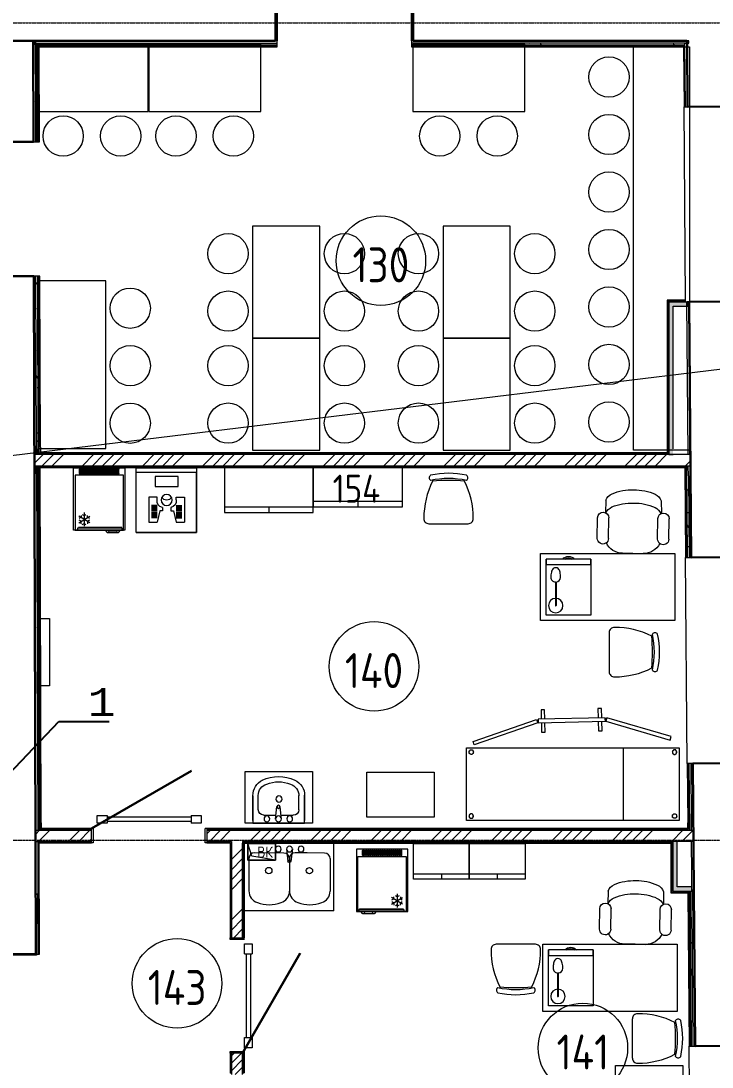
# Model space of a CAD drawing. Header units: millimetres. Extents: x -42533 to 645315, y 3457 to 82611.
# Drawn here: x 75801 to 81975, y 43396 to 52737 of the extents above; entities that cross this region are included whole.
import ezdxf
from ezdxf import colors
from ezdxf.entities.mleader import LeaderData, LeaderLine
from ezdxf.math import Vec2, Vec3

# ---------------------------------------------------------------- set-up
doc = ezdxf.new("R2010")
doc.units = ezdxf.units.MM
doc.linetypes.add('ADSK_Линия сетки', pattern=[25, 20, -2.5, 0, -2.5])
for name, color, linetype, lineweight in [('Аннотация', 7, 'Continuous', 18), ('Двери', 7, 'Continuous', 9), ('Обобщенные модели', 7, 'Continuous', 18), ('Оборудование', 7, 'Continuous', 18), ('Оси', 253, 'Continuous', 9), ('Перекрытие', 7, 'Continuous', 18), ('Стены внутренние', 7, 'Continuous', 18), ('Стены наружные', 7, 'Continuous', 18), ('Стены несущие', 7, 'Continuous', 30), ('Стены отделка', 7, 'Continuous', 30), ('Стены штриховка', 7, 'Continuous', 9), ('ТХ', 5, 'Continuous', 0), ('ТХ_№ПОЗ', 7, 'Continuous', 0), ('ШТРИХОВКА', 252, 'Continuous', 15)]:
    doc.layers.add(name, color=color, linetype=linetype, lineweight=lineweight)
doc.layers.add('Линии', color=7, linetype='Continuous', lineweight=9, true_color=0x00a600)
doc.layers.add('ЭОМ_Лотки рабочие', color=5, linetype='Continuous')
doc.styles.add('GOST Common', font='GOST_Common.ttf', dxfattribs={"width": 0.9, "height": 350})
doc.styles.add('GOST Common_2', font='GOST_Common.ttf', dxfattribs={"width": 0.9, "height": 250})
doc.styles.add('GOST Common_5', font='GOST_Common.ttf', dxfattribs={"width": 0.9, "height": 200})
doc.styles.get("Standard").update_dxf_attribs({"font": 'arial.ttf'})
pattern_1 = [(45, (-31496.66, 188.9), (-269.4077, 269.4077), []), (45, (-31406.86, 188.9), (-269.4077, 269.4077), []), (45, (-31317.06, 188.9), (-269.4077, 269.4077), []), (45, (-31227.26, 188.9), (-269.4077, 269.4077), [])]
pattern_2 = [(0, (557.2, 188.9), (406.4, 101.6), [33.528, -271.272, 33.528, -271.272, -1625.6]), (0, (557.2, 188.9), (406.4, 101.6), [-609.6, 33.528, -576.072, 33.528, -271.272, -711.2]), (0, (557.2, 188.9), (406.4, 101.6), [-1524, 33.528, -169.672, 33.528, -474.472]), (120, (709.6, 239.7), (-291.18818, 301.15272), [33.528, -271.272, 33.528, -271.272, -1625.6]), (120, (709.6, 239.7), (-291.18818, 301.15272), [-609.6, 33.528, -576.072, 33.528, -271.272, -711.2]), (120, (709.6, 239.7), (-291.18818, 301.15272), [-1524, 33.528, -169.672, 33.528, -474.472]), (240, (760.4, 442.9), (-115.21182, -402.75272), [33.528, -271.272, 33.528, -271.272, -1625.6]), (240, (760.4, 442.9), (-115.21182, -402.75272), [-609.6, 33.528, -576.072, 33.528, -271.272, -711.2]), (240, (760.4, 442.9), (-115.21182, -402.75272), [-1524, 33.528, -169.672, 33.528, -474.472])]

# ---------------------------------------------------------------- blocks, each defined once
blk = doc.blocks.new('Ширма медицинская')
at = {"layer": 'ТХ', "color": 0, "lineweight": 0, "transparency": 33554687}
for p, q in [((300.2, 1214.8), (118.6, 644.7)), ((332.1, 1206.8), (300.2, 1214.8)), ((149.7, 634.4), (332.1, 1206.8)), ((117.6, 30.8), (117.6, 630.8)), ((117.6, 630.8), (129.5, 630.8)), ((118.6, 644.7), (149.7, 634.4)), ((149.5, 630.8), (149.5, 30.8)), ((34.3, 94.6), (117.6, 94.6)), ((129.5, 30.8), (117.6, 30.8)), ((118.6, 16.9), (149.7, 27.3)), ((300.2, -553.1), (118.6, 16.9)), ((149.5, 30.8), (129.5, 30.8)), ((149.7, 27.3), (332.1, -545.2)), ((332.1, -545.2), (300.2, -553.1))]:
    blk.add_line(p, q, dxfattribs=at)
at = {"layer": 'ТХ', "color": 0, "transparency": 33554687}
blk.add_line((117.6, 630.8), (149.5, 630.8), dxfattribs=at)
at = {"layer": 'ТХ', "color": 0, "lineweight": 0, "transparency": 33554687}
for points in [[(34.3, 570.8), (34.3, 602.7)], [(34.3, 602.7), (117.6, 602.7)], [(117.6, 570.8), (34.3, 570.8)], [(149.5, 602.7), (234.3, 602.7)], [(234.3, 570.8), (149.5, 570.8)], [(234.3, 602.7), (234.3, 570.8)], [(34.3, 62.7), (34.3, 94.6)], [(149.5, 94.6), (234.3, 94.6)], [(234.3, 94.6), (234.3, 62.7)], [(117.6, 62.7), (34.3, 62.7)], [(234.3, 62.7), (149.5, 62.7)]]:
    blk.add_lwpolyline(points, dxfattribs=at)
for centre, start, end in [((131.8, 636.3), 122.33365, 247.55063), ((131.8, 636.3), 292.44937, 20.79646), ((131.8, 25.3), 112.44937, 237.66635), ((131.8, 25.3), 339.20354, 67.55063)]:
    blk.add_arc(centre, 5.98, start, end, dxfattribs=at)
blk = doc.blocks.new('Холодильник фармацевтический')
at = {"layer": 'ТХ', "color": 0, "transparency": 33554687}
for p, q in [((542, 670), (72, 670)), ((363, 670), (383, 694)), ((383, 694), (502, 694)), ((502, 694), (522, 670)), ((522, 670), (542, 670))]:
    blk.add_line(p, q, dxfattribs=at)
for points in [[(30, 50), (570, 50), (570, 670), (30, 670)], [(45, 670), (555, 670), (555, 124), (45, 124)]]:
    blk.add_lwpolyline(points, close=True, dxfattribs=at)
for points in [[(542, 650), (72, 650), (72, 670)], [(558, 670), (542, 670), (542, 650), (538, 650), (538, 642), (80, 642), (80, 650)], [(140, 495), (140, 630)], [(490, 670), (482, 690), (442, 690), (403, 690), (395, 670)], [(84, 598), (200, 531)], [(200, 598), (84, 531)], [(108, 606), (108, 582), (88, 570)], [(108, 523), (108, 542), (88, 554)], [(120, 614), (140, 602), (160, 614)], [(120, 515), (140, 523), (160, 515)], [(196, 570), (176, 582), (176, 606)], [(196, 554), (176, 542), (176, 523)], [(93, 109), (93, 65)], [(105, 109), (105, 65)], [(113, 109), (113, 65)], [(125, 109), (125, 65)], [(133, 109), (133, 65)], [(145, 109), (145, 65)], [(153, 109), (153, 65)], [(165, 109), (165, 65)], [(173, 109), (173, 65)], [(185, 109), (185, 65)], [(193, 109), (193, 65)], [(205, 109), (205, 65)], [(213, 109), (213, 65)], [(225, 109), (225, 65)], [(233, 109), (233, 65)], [(245, 109), (245, 65)], [(253, 109), (253, 65)], [(265, 109), (265, 65)], [(273, 109), (273, 65)], [(285, 109), (285, 65)], [(293, 109), (293, 65)], [(305, 109), (305, 65)], [(313, 109), (313, 65)], [(325, 109), (325, 65)], [(333, 109), (333, 65)], [(345, 109), (345, 65)], [(353, 109), (353, 65)], [(365, 109), (365, 65)], [(373, 109), (373, 65)], [(385, 109), (385, 65)], [(393, 109), (393, 65)], [(405, 109), (405, 65)], [(413, 109), (413, 65)], [(425, 109), (425, 65)], [(433, 109), (433, 65)], [(445, 109), (445, 65)], [(453, 109), (453, 65)], [(465, 109), (465, 65)], [(473, 109), (473, 65)], [(485, 109), (485, 65)], [(493, 109), (493, 65)], [(505, 109), (505, 65)]]:
    blk.add_lwpolyline(points, dxfattribs=at)
for centre, start, end in [((99, 109), 359.9999, 180.0001), ((119, 109), 359.9999, 180.0001), ((139, 109), 359.9999, 180.0001), ((159, 109), 359.9999, 180.0001), ((179, 109), 359.9999, 180.0001), ((199, 109), 359.9999, 180.0001), ((219, 109), 359.9999, 180.0001), ((239, 109), 359.9999, 180.0001), ((259, 109), 359.9999, 180.0001), ((279, 109), 359.9999, 180.0001), ((299, 109), 359.9999, 180.0001), ((319, 109), 359.9999, 180.0001), ((339, 109), 359.9999, 180.0001), ((359, 109), 359.9999, 180.0001), ((379, 109), 359.9999, 180.0001), ((399, 109), 359.9999, 180.0001), ((419, 109), 359.9999, 180.0001), ((439, 109), 359.9999, 180.0001), ((459, 109), 359.9999, 180.0001), ((479, 109), 359.9999, 180.0001), ((499, 109), 359.9999, 180.0001), ((99, 65), 179.9999, 0.0001), ((119, 65), 179.9999, 0.0001), ((139, 65), 179.9999, 0.0001), ((159, 65), 179.9999, 0.0001), ((179, 65), 179.9999, 0.0001), ((199, 65), 179.9999, 0.0001), ((219, 65), 179.9999, 0.0001), ((239, 65), 179.9999, 0.0001), ((259, 65), 179.9999, 0.0001), ((279, 65), 179.9999, 0.0001), ((299, 65), 179.9999, 0.0001), ((319, 65), 179.9999, 0.0001), ((339, 65), 179.9999, 0.0001), ((359, 65), 179.9999, 0.0001), ((379, 65), 179.9999, 0.0001), ((399, 65), 179.9999, 0.0001), ((419, 65), 179.9999, 0.0001), ((439, 65), 179.9999, 0.0001), ((459, 65), 179.9999, 0.0001), ((479, 65), 179.9999, 0.0001), ((499, 65), 179.9999, 0.0001)]:
    blk.add_arc(centre, 5.98, start, end, dxfattribs=at)
blk = doc.blocks.new('Тумба-мойка')
at = {"layer": 'ТХ', "color": 0, "transparency": 33554687}
blk.add_lwpolyline([(-604499.7, 223793.4), (-604039.7, 223793.4), (-604039.7, 224393.4), (-604499.7, 224393.4)], close=True, dxfattribs=at)
for points in [[(-604063.6, 224324.6), (-604284.9, 224324.6), (-604039.7, 224324.6), (-604039.7, 223862.3), (-604289.6, 223862.2), (-604063.6, 223862.3)], [(-604161.3, 224276.8), (-604286.9, 224276.8)], [(-604111.5, 224226.9), (-604111.3, 224117.5)], [(-604075.6, 224121.3), (-604187.2, 224109.4)], [(-604075.6, 224069.5), (-604186.7, 224081.6)], [(-604109.5, 224071.5), (-604109.5, 223963.9)], [(-604159.3, 223914.1), (-604286, 223914.1)]]:
    blk.add_lwpolyline(points, dxfattribs=at)
for points in [[(-604077.6, 224173.1, -1), (-604077.6, 224224.9, -1)], [(-604077.6, 224069.5, -1), (-604077.6, 224121.3, -1)], [(-604077.6, 223969.9, -1), (-604077.6, 224021.7, -1)]]:
    blk.add_lwpolyline(points, format="xyb", close=True, dxfattribs=at)
for centre, radius in [((-604255.1, 224091.5), 28.8), ((-604185.2, 224095.4), 13.9)]:
    blk.add_circle(centre, radius, dxfattribs=at)
for centre, radius, start, end in [((-604284.9, 224167.2), 157.4, 89.99999, 152.77041), ((-604107.5, 224095.4), 348.7, 155.40712, 204.59288), ((-604107.5, 224095.4), 300.9, 159.38416, 200.61584), ((-604286, 224168.5), 108.3, 90.46243, 162.32145), ((-604161.3, 224226.9), 49.8, 360, 90), ((-604289.6, 224009.8), 147.6, 203.76359, 271.82435), ((-604286, 224022.4), 108.3, 197.67952, 270.58948), ((-604159.3, 223963.9), 49.8, 270, 0)]:
    blk.add_arc(centre, radius, start, end, dxfattribs=at)
blk = doc.blocks.new('LampDesk')
at = {"layer": 'ТХ', "color": 0, "lineweight": 9}
for p, q in [((210.5, 3.1), (0, 3.2)), ((211, -3.2), (0, -3.2))]:
    blk.add_line(p, q, dxfattribs=at)
at = {"layer": 'ТХ', "color": 0}
blk.add_lwpolyline([(210.5, 3.1, -0.404563), (251.3, 44, -0.049981), (297.2, 38.9, -0.093003), (331, 23.1, -0.293504), (331, -23.1, -0.093003), (297.2, -38.9, -0.044907), (253.4, -44, -0.197956), (222.7, -31.9, -0.216604), (211, -3.2, -0.750237)], format="xyb", dxfattribs=at)
for radius in [64.5, 3.16]:
    blk.add_circle((0, 0), radius, dxfattribs=at)
blk = doc.blocks.new('КОМП-КРЕСЛО11')
at = {"layer": 'ТХ', "color": 0, "linetype": 'Continuous'}
for p, q in [((-247.6, 19.6), (-248.3, -92.3)), ((248, 25.1), (251.2, -86.7)), ((-315.5, -322.7), (-317.6, -139)), ((-215.5, -321.6), (-217.6, -137.9)), ((223.5, -316.7), (221.5, -133)), ((323.5, -315.6), (321.5, -131.9)), ((5.5, -450), (-87, -451)), ((5.5, -450), (97.9, -449))]:
    blk.add_line(p, q, dxfattribs=at)
for centre, radius, start, end in [((-10.5, -321.2), 439.7, 88.69425, 114.54439), ((18.5, -320.8), 439.7, 66.73359, 92.58373), ((-150.8, -14.9), 102.8, 114.30666, 160.40204), ((-9.1, -439.5), 439.7, 88.69425, 114.54439), ((19.8, -439.2), 439.7, 66.73359, 92.58373), ((151.9, -11.6), 102.8, 20.87594, 66.97131), ((-267.6, -138.4), 50, 0.63899, 180.63899), ((-149.4, -133.3), 102.8, 114.30666, 157.56876), ((153.3, -129.9), 102.8, 23.70922, 66.97131), ((271.5, -132.4), 50, 0.63899, 180.63899), ((-265.5, -322.1), 50, 180.63899, 0.63899), ((-88.8, -289.5), 161.5, 206.17902, 270.63899), ((96.1, -287.4), 161.5, 270.63899, 335.09896), ((273.5, -316.1), 50, 180.63899, 0.63899)]:
    blk.add_arc(centre, radius, start, end, dxfattribs=at)
blk = doc.blocks.new('Весы электронные с ростомером')
at = {"layer": 'ТХ', "color": 0, "transparency": 33554687}
for p, q in [((-151.5, 394.5), (388.5, 394.5)), ((-151.5, 394.5), (-151.5, -145.5)), ((388.5, 394.5), (388.5, -145.5)), ((-151.5, -145.5), (388.5, -145.5))]:
    blk.add_line(p, q, dxfattribs=at)
at = {"layer": 'ТХ', "color": 0, "ltscale": 15, "transparency": 33554687}
for p, q in [((-39.5, 76.9), (-39.5, 300.5)), ((280.2, 76.9), (280.2, 300.5))]:
    blk.add_line(p, q, dxfattribs=at)
at = {"layer": 'ТХ', "color": 0, "transparency": 33554687}
blk.add_lwpolyline([(388.5, -185.5), (388.5, 394.5), (-151.5, 394.5), (-151.5, -185.5)], close=True, dxfattribs=at)
at = {"layer": 'ТХ', "color": 0, "ltscale": 15, "transparency": 33554687}
for points in [[(-39.5, 300.5), (35.1, 300.5)], [(205.7, 300.5), (280.2, 300.5)], [(35.1, 261.2), (-15.9, 261.2)], [(205.7, 261.2), (256.7, 261.2)]]:
    blk.add_lwpolyline(points, dxfattribs=at)
at = {"layer": 'ТХ', "color": 0, "transparency": 33554687}
for points in [[(82.1, 171), (82.1, 198.5), (58.6, 198.5), (35.1, 300.5)], [(158.6, 171), (158.6, 198.5), (182.2, 198.5), (205.7, 300.5)], [(35.1, 249.5), (-15.9, 249.5)], [(35.1, 237.7), (-15.9, 237.7)], [(35.1, 225.9), (-15.9, 225.9)], [(35.1, 214.2), (-15.9, 214.2)], [(35.1, 198.5), (-15.9, 198.5)], [(205.7, 249.5), (256.7, 249.5)], [(205.7, 237.7), (256.7, 237.7)], [(205.7, 225.9), (256.7, 225.9)], [(205.7, 214.2), (256.7, 214.2)], [(205.7, 198.5), (256.7, 198.5)], [(35.1, 100.4), (35.1, 76.9), (-39.5, 76.9)], [(35.1, 186.7), (-15.9, 186.7)], [(35.1, 174.9), (-15.9, 174.9)], [(35.1, 163.2), (-15.9, 163.2)], [(35.1, 151.4), (-15.9, 151.4)], [(205.7, 186.7), (256.7, 186.7)], [(205.7, 174.9), (256.7, 174.9)], [(205.7, 163.2), (256.7, 163.2)], [(205.7, 151.4), (256.7, 151.4)], [(205.7, 100.4), (205.7, 76.9), (280.2, 76.9)]]:
    blk.add_lwpolyline(points, dxfattribs=at)
at = {"layer": 'ТХ', "color": 0, "ltscale": 15, "transparency": 33554687}
blk.add_lwpolyline([(18.1, -18), (222.7, -18), (222.7, -107.8), (18.1, -107.8)], close=True, dxfattribs=at)
at = {"layer": 'ТХ', "color": 0, "transparency": 33554687}
blk.add_circle((120.4, 102.4), 49, dxfattribs=at)
for centre, radius, start, end in [((97, 110.1), 62.7, 103.75039, 188.86948), ((120.4, 55.3), 49, 29.99818, 150.00182), ((143.7, 110.1), 62.7, 351.13052, 76.24961)]:
    blk.add_arc(centre, radius, start, end, dxfattribs=at)
blk = doc.blocks.new('Тумба мобильная')
at = {"layer": 'ТХ', "color": 0, "lineweight": 15, "ltscale": 15, "transparency": 33554687}
for p, q in [((500, 400), (0, 400)), ((0, 400), (0, 0)), ((448.2, 400), (448.2, 0)), ((0, 0), (500, 0))]:
    blk.add_line(p, q, dxfattribs=at)
at = {"layer": 'ТХ', "color": 0, "lineweight": 0, "transparency": 33554687}
blk.add_lwpolyline([(448.2, 400), (500, 400), (500, 0), (448.2, 0)], dxfattribs=at)
for radius, start, end in [(65.8, 308.88065, 51.11935), (53.8, 321.05759, 38.94241)]:
    blk.add_arc((458.2, 200), radius, start, end, dxfattribs=at)
blk = doc.blocks.new('ТХ 1 этаж.')
at = {"layer": 'ТХ', "color": 252, "true_color": 0x939598}
for p, q in [((59075.4, 14606.6), (59875.4, 14606.6)), ((59475.4, 14606.6), (59475.4, 14556.6)), ((60447, 11756.6), (60447, 12406.6)), ((57237, 11800.6), (57237, 11732.9)), ((57986.1, 11785.6), (57237, 11785.6)), ((57986.1, 11800.6), (57986.1, 11732.9)), ((57986.1, 11747.9), (57237, 11747.9)), ((58462.5, 10951.1), (58462.5, 11551.1)), ((58462.5, 11551.1), (58462.5, 11551.1)), ((59262.5, 11551.1), (58462.5, 11551.1)), ((59262.5, 10951.1), (59262.5, 11551.1)), ((59971.5, 11281.1), (60471.5, 11281.1)), ((60221.5, 11281.1), (60221.5, 11231.1)), ((60471.5, 11281.1), (60971.5, 11281.1)), ((60721.5, 11281.1), (60721.5, 11231.1)), ((59262.5, 10951.1), (58462.5, 10951.1)), ((58462.5, 10566.5), (58530.3, 10566.5)), ((58477.5, 10566.5), (58477.5, 9817.4)), ((58515.3, 10566.5), (58515.3, 9817.4)), ((58462.5, 9817.4), (58530.3, 9817.4))]:
    blk.add_line(p, q, dxfattribs=at)
at = {"layer": 'ТХ', "color": 252, "linetype": 'Continuous', "true_color": 0x939598}
for p, q in [((60111.1, 14406.6), (60461.3, 14406.6)), ((61721.2, 13434.8), (61721.2, 13084.7)), ((61061.7, 10651.1), (60711.6, 10651.1)), ((61927.7, 9985), (61927.7, 9634.9))]:
    blk.add_line(p, q, dxfattribs=at)
at = {"layer": 'ТХ', "color": 252, "ltscale": 15, "true_color": 0x939598, "transparency": 33554687}
for p, q in [((60447, 12406.6), (62347, 12406.6)), ((61847, 12406.6), (61847, 11756.6)), ((62347, 12406.6), (62347, 11756.6)), ((62347, 11756.6), (60447, 11756.6))]:
    blk.add_line(p, q, dxfattribs=at)
at = {"layer": 'ТХ', "color": 252, "true_color": 0x939598}
for points in [[(58285.4, 14506.6), (59075.4, 14506.6), (59075.4, 14906.6), (58285.4, 14906.6)], [(59875.4, 14906.6), (59075.4, 14906.6), (59075.4, 14556.6), (59875.4, 14556.6)], [(61107.7, 14140.8), (62307.7, 14140.8), (62307.7, 13540.8), (61107.7, 13540.8)], [(56641.2, 13559.7), (56721.2, 13559.7), (56721.2, 12959.7), (56641.2, 12959.7)], [(59556.1, 12186.9), (60156.1, 12186.9), (60156.1, 11786.9), (59556.1, 11786.9)], [(60471.5, 11231.1), (59971.5, 11231.1), (59971.5, 11551.1), (60471.5, 11551.1)], [(60971.5, 11231.1), (60471.5, 11231.1), (60471.5, 11551.1), (60971.5, 11551.1)], [(61127.7, 10651.1), (62327.7, 10651.1), (62327.7, 10051.1), (61127.7, 10051.1)], [(61777.7, 9568.9), (62377.7, 9568.9), (62377.7, 9168.9), (61777.7, 9168.9)]]:
    blk.add_lwpolyline(points, close=True, dxfattribs=at)
for points in [[(58285.4, 14556.6), (59075.4, 14556.6)], [(58680.4, 14556.6), (58680.4, 14506.6)], [(57237, 11732.9), (57147, 11732.9), (57147, 11800.6), (57237, 11800.6)], [(57986.1, 11800.6), (58076.1, 11800.6), (58076.1, 11732.9), (57986.1, 11732.9)], [(58838.6, 11503.3), (58850.6, 11392.1)], [(58890.4, 11503.3), (58878.4, 11391.7)], [(58502.5, 11417.9), (58502.5, 11126.2)], [(58815.3, 11465.7), (58552.3, 11467.7)], [(58865.2, 11417.8), (58865.2, 11126.1)], [(58865.2, 11415.9), (58865.2, 11125.3)], [(59022.6, 11467.6), (58915, 11467.6)], [(59178, 11465.6), (59022.6, 11467.6)], [(59227.8, 11415.8), (59227.8, 11125.2)], [(58462.5, 10566.5), (58462.5, 10656.5), (58530.3, 10656.5), (58530.3, 10566.5)], [(58530.3, 9817.4), (58530.3, 9727.4), (58462.5, 9727.4), (58462.5, 9817.4)]]:
    blk.add_lwpolyline(points, dxfattribs=at)
at = {"layer": 'ТХ', "color": 252, "true_color": 0x939598, "transparency": 33554687}
for points in [[(60467, 12366.8), (60470.9, 12370.8), (60470.9, 12374.7), (60470.9, 12378.7), (60474.9, 12378.7), (60474.9, 12382.7), (60478.9, 12382.7), (60478.9, 12386.7), (60482.9, 12386.7), (60486.9, 12386.7), (60490.9, 12386.7), (60494.8, 12386.7), (60498.8, 12386.7), (60498.8, 12382.7), (60502.8, 12382.7), (60502.8, 12378.7), (60506.8, 12378.7), (60506.8, 12374.7), (60506.8, 12370.8), (60510.8, 12366.8), (60506.8, 12366.8), (60506.8, 12362.8), (60506.8, 12358.8), (60506.8, 12354.8), (60502.8, 12354.8), (60502.8, 12350.8), (60498.8, 12350.8), (60494.8, 12346.8), (60490.9, 12346.8), (60486.9, 12346.8), (60482.9, 12346.8), (60478.9, 12350.8), (60474.9, 12350.8), (60474.9, 12354.8), (60470.9, 12354.8), (60470.9, 12358.8), (60470.9, 12362.8), (60470.9, 12366.8)], [(62327.1, 12366.8), (62323.1, 12370.8), (62323.1, 12374.7), (62323.1, 12378.7), (62319.1, 12378.7), (62319.1, 12382.7), (62315.1, 12382.7), (62315.1, 12386.7), (62311.2, 12386.7), (62307.2, 12386.7), (62303.2, 12386.7), (62299.2, 12386.7), (62295.2, 12386.7), (62295.2, 12382.7), (62291.2, 12382.7), (62291.2, 12378.7), (62287.2, 12378.7), (62287.2, 12374.7), (62287.2, 12370.8), (62283.3, 12366.8), (62287.2, 12366.8), (62287.2, 12362.8), (62287.2, 12358.8), (62287.2, 12354.8), (62291.2, 12354.8), (62291.2, 12350.8), (62295.2, 12350.8), (62299.2, 12346.8), (62303.2, 12346.8), (62307.2, 12346.8), (62311.2, 12346.8), (62315.1, 12350.8), (62319.1, 12350.8), (62319.1, 12354.8), (62323.1, 12354.8), (62323.1, 12358.8), (62323.1, 12362.8), (62323.1, 12366.8)], [(60467, 11796.5), (60470.9, 11792.5), (60470.9, 11788.5), (60470.9, 11784.5), (60474.9, 11784.5), (60474.9, 11780.5), (60478.9, 11780.5), (60478.9, 11776.5), (60482.9, 11776.5), (60486.9, 11776.5), (60490.9, 11776.5), (60494.8, 11776.5), (60498.8, 11776.5), (60498.8, 11780.5), (60502.8, 11780.5), (60502.8, 11784.5), (60506.8, 11784.5), (60506.8, 11788.5), (60506.8, 11792.5), (60510.8, 11796.5), (60506.8, 11796.5), (60506.8, 11800.5), (60506.8, 11804.4), (60506.8, 11808.4), (60502.8, 11808.4), (60502.8, 11812.4), (60498.8, 11812.4), (60494.8, 11816.4), (60490.9, 11816.4), (60486.9, 11816.4), (60482.9, 11816.4), (60478.9, 11812.4), (60474.9, 11812.4), (60474.9, 11808.4), (60470.9, 11808.4), (60470.9, 11804.4), (60470.9, 11800.5), (60470.9, 11796.5)], [(62327.1, 11796.5), (62323.1, 11792.5), (62323.1, 11788.5), (62323.1, 11784.5), (62319.1, 11784.5), (62319.1, 11780.5), (62315.1, 11780.5), (62315.1, 11776.5), (62311.2, 11776.5), (62307.2, 11776.5), (62303.2, 11776.5), (62299.2, 11776.5), (62295.2, 11776.5), (62295.2, 11780.5), (62291.2, 11780.5), (62291.2, 11784.5), (62287.2, 11784.5), (62287.2, 11788.5), (62287.2, 11792.5), (62283.3, 11796.5), (62287.2, 11796.5), (62287.2, 11800.5), (62287.2, 11804.4), (62287.2, 11808.4), (62291.2, 11808.4), (62291.2, 11812.4), (62295.2, 11812.4), (62299.2, 11816.4), (62303.2, 11816.4), (62307.2, 11816.4), (62311.2, 11816.4), (62315.1, 11812.4), (62319.1, 11812.4), (62319.1, 11808.4), (62323.1, 11808.4), (62323.1, 11804.4), (62323.1, 11800.5), (62323.1, 11796.5)]]:
    blk.add_lwpolyline(points, close=True, dxfattribs=at)
at = {"layer": 'ТХ', "color": 252, "true_color": 0x939598}
for points in [[(58739, 11501.3, 1), (58790.8, 11501.3, 1)], [(58838.6, 11501.3, 1), (58890.4, 11501.3, 1)], [(58942.2, 11501.3, 1), (58994, 11501.3, 1)]]:
    blk.add_lwpolyline(points, format="xyb", close=True, dxfattribs=at)
for centre, radius in [((58864.5, 11393.7), 13.9), ((58679.9, 11308.7), 28.8), ((59042.5, 11308.6), 28.8)]:
    blk.add_circle(centre, radius, dxfattribs=at)
at = {"layer": 'ТХ', "color": 252, "linetype": 'Continuous', "true_color": 0x939598}
for centre, radius, start, end in [((60286.2, 14109.1), 747.5, 77.60199, 102.39777), ((60800.3, 14457.2), 735.2, 153.35305, 180.26766), ((60141.5, 14816), 28.1, 124.29147, 235.70827), ((60286.2, 14062.6), 747.5, 77.60199, 102.39777), ((60286.2, 13030.8), 1761.9, 85.39382, 94.65462), ((59770.8, 14454.1), 736.5, 359.97665, 26.87886), ((60430.8, 14816), 28.1, 304.29007, 55.70964), ((60110.5, 14452), 45.4, 177.81347, 270.74787), ((60461.8, 14452), 45.4, 269.25187, 2.18664), ((61766.6, 13435.4), 45.4, 87.81347, 180.74787), ((61771.8, 12745.6), 735.2, 63.35305, 90.26766), ((60345.4, 13259.7), 1761.9, 355.39382, 4.65462), ((62130.6, 13404.4), 28.1, 34.29147, 145.70827), ((61377.2, 13259.7), 747.5, 347.60199, 12.39777), ((61423.7, 13259.7), 747.5, 347.60199, 12.39777), ((61766.6, 13084.1), 45.4, 179.25187, 272.18664), ((61768.7, 13775.2), 736.5, 269.97665, 296.87886), ((62130.6, 13115.1), 28.1, 214.29007, 325.70964), ((60711, 10605.6), 45.4, 89.25187, 182.18664), ((61062.3, 10605.6), 45.4, 357.81347, 90.74787), ((61402.1, 10603.6), 736.5, 179.97665, 206.87886), ((60372.6, 10600.5), 735.2, 333.35305, 0.26766), ((60742, 10241.7), 28.1, 124.29007, 235.70964), ((60886.7, 10995), 747.5, 257.60199, 282.39777), ((60886.7, 10948.6), 747.5, 257.60199, 282.39777), ((60886.7, 12026.9), 1761.9, 265.39382, 274.65462), ((61031.3, 10241.7), 28.1, 304.29147, 55.70827), ((61973.2, 9985.6), 45.4, 87.81347, 180.74787), ((61978.3, 9295.9), 735.2, 63.35305, 90.26766), ((60551.9, 9810), 1761.9, 355.39382, 4.65462), ((62337.1, 9954.6), 28.1, 34.29147, 145.70827), ((61583.8, 9810), 747.5, 347.60199, 12.39777), ((61630.2, 9810), 747.5, 347.60199, 12.39777), ((61973.2, 9634.3), 45.4, 179.25187, 272.18664), ((61975.2, 10325.4), 736.5, 269.97665, 296.87886), ((62337.1, 9665.3), 28.1, 214.29007, 325.70964)]:
    blk.add_arc(centre, radius, start, end, dxfattribs=at)
at = {"layer": 'ТХ', "color": 252, "true_color": 0x939598}
for centre, radius, start, end in [((58552.3, 11417.9), 49.8, 90, 180), ((58815.3, 11415.9), 49.8, 360, 90), ((58915, 11417.8), 49.8, 90, 180), ((59178, 11415.8), 49.8, 360, 90), ((58610.8, 11126.2), 108.3, 179.41052, 252.32048), ((58756.9, 11126.2), 108.3, 287.67855, 359.53757), ((58973.4, 11126.1), 108.3, 179.41052, 252.32048), ((59119.6, 11126.1), 108.3, 287.67855, 359.53757), ((58683.8, 11304.6), 300.9, 249.38416, 290.61584), ((59046.5, 11304.6), 300.9, 249.38416, 290.61584)]:
    blk.add_arc(centre, radius, start, end, dxfattribs=at)
at = {"layer": 'ТХ', "color": 252, "lineweight": 15, "true_color": 0x939598, "yscale": 0.9, "rotation": 180}
for p, xscale in [((56910.9, 14951.6), -0.85), ((59947, 11546.1), 0.85)]:
    blk.add_blockref('Холодильник фармацевтический', p, dxfattribs=dict(at, xscale=xscale))
at = {"layer": 'ТХ', "color": 252, "lineweight": 15, "true_color": 0x939598, "xscale": -1}
for name, p, rotation in [('Весы электронные с ростомером', (57646.9, 14721.1), 179.999998785601), ('Тумба мобильная', (61157.7, 13590.8), 270.0000000000011), ('Ширма медицинская', (61714.1, 12792.9), 91.39291799089979), ('Тумба мобильная', (61177.7, 10101.1), 270.0000000000011)]:
    blk.add_blockref(name, p, dxfattribs=dict(at, rotation=rotation))
at = {"layer": 'ТХ', "color": 252, "true_color": 0x939598, "xscale": -1, "rotation": 359.8892513168964}
for p in [(61939, 14590.8), (61959.1, 11101)]:
    blk.add_blockref('КОМП-КРЕСЛО11', p, dxfattribs=at)
at = {"layer": 'ТХ', "color": 252, "true_color": 0x939598, "transparency": 33554687, "xscale": -1}
for name, p, rotation in [('LampDesk', (61243.1, 13675.4), 270.0009663633508), ('Тумба-мойка', (282862.5, -592306.9), 90), ('LampDesk', (61263.2, 10185.6), 270.0009663633508)]:
    blk.add_blockref(name, p, dxfattribs=dict(at, rotation=rotation))
blk = doc.blocks.new('ТХ пищеблок....')
at = {"layer": 'Оборудование', "color": 8}
for p, q in [((8360.3, 3252.1), (8360.3, 6852.1)), ((8360.3, 6852.1), (8860.3, 6852.1)), ((8860.3, 6852.1), (8860.3, 3252.1)), ((3044.3, 4765), (3044.3, 3265)), ((3644.3, 4765), (3044.3, 4765)), ((3644.3, 3265), (3644.3, 4765)), ((3044.3, 3265), (3644.3, 3265)), ((8860.3, 3252.1), (8360.3, 3252.1))]:
    blk.add_line(p, q, dxfattribs=at)
for points in [[(4023.6, 6876.2), (3023.6, 6876.2), (3023.6, 6276.2), (4023.6, 6276.2), (4023.6, 6876.2)], [(5031, 6876.2), (4031, 6876.2), (4031, 6276.2), (5031, 6276.2), (5031, 6876.2)], [(7387.8, 6876.2), (6387.8, 6876.2), (6387.8, 6276.2), (7387.8, 6276.2), (7387.8, 6876.2)], [(4957.3, 5252.1), (4957.3, 4252.1), (5557.3, 4252.1), (5557.3, 5252.1), (4957.3, 5252.1)], [(6658.1, 5252.1), (6658.1, 4252.1), (7258.1, 4252.1), (7258.1, 5252.1), (6658.1, 5252.1)], [(4957.3, 4252.1), (4957.3, 3252.1), (5557.3, 3252.1), (5557.3, 4252.1), (4957.3, 4252.1)], [(6658.1, 4252.1), (6658.1, 3252.1), (7258.1, 3252.1), (7258.1, 4252.1), (6658.1, 4252.1)]]:
    blk.add_lwpolyline(points, dxfattribs=at)
for centre in [(8140.6, 6583.5), (3264.5, 6056.5), (3777.9, 6056.5), (4271.9, 6056.5), (4785.3, 6056.5), (6628.7, 6056.5), (7142, 6056.5), (8140.6, 6070.2), (8140.6, 5556.8), (4737.7, 5006.3), (5777, 5006.3), (6438.5, 5006.3), (7477.8, 5006.3), (8140.6, 5043.4), (3863.9, 4519.2), (4737.7, 4493), (5777, 4493), (6438.5, 4493), (7477.8, 4493), (8140.6, 4530.1), (3863.9, 4005.8), (4737.7, 4006.3), (5777, 4006.3), (6438.5, 4006.3), (7477.8, 4006.3), (8140.6, 4016.7), (3863.9, 3492.5), (4737.7, 3493), (5777, 3493), (6438.5, 3493), (7477.8, 3493), (8140.6, 3503.3)]:
    blk.add_circle(centre, 180, dxfattribs=at)
at = {"layer": 'ТХ_№ПОЗ', "color": 8, "insert": (5884.6, 2907.5), "char_height": 250, "width": 595, "attachment_point": 5, "line_spacing_factor": 1.139951, "style": 'GOST Common_2'}
blk.add_mtext('\\pxt4.23333,8.46667,12.7,16.93333,21.16667,25.4,29.63333,33.86667,38.1,42.33333,46.56667,50.8,55.03333,59.26667,63.5,67.73333,71.96667,76.2,80.43333,84.66667,88.9,93.13333,97.36667,101.6,105.83333,110.06667,114.3,118.53333,122.76667,127,131.23333,135.46667;154', dxfattribs=at)
blk = doc.blocks.new('1 этаж')
at = {"layer": 'Стены внутренние', "lineweight": 9}
h = blk.add_hatch(dxfattribs=at)
h.set_pattern_fill('FP_12', color=8, style=0, pattern_type=2)
h.set_pattern_definition(pattern_2)
h.paths.add_polyline_path([(55487.013, 20237.96), (55540.511, 20237.96), (55540.392, 20252.675), (55509.819, 20252.96), (53097.201, 20252.96), (53097.201, 20237.96), (55367.793, 20237.96)])
h.paths.add_polyline_path([(50647.833, 20237.96), (51897.201, 20237.96), (51897.201, 20252.96), (49737.476, 20252.96), (49737.582, 20237.96), (50482.541, 20237.96)])
h = blk.add_hatch(dxfattribs=at)
h.set_pattern_fill('FP_12', color=8, style=0, pattern_type=2)
h.set_pattern_definition(pattern_2)
h.paths.add_polyline_path([(49763.515, 16628.902), (49758.816, 18171.691), (49743.816, 18171.585), (49748.515, 16628.902)])
h.paths.add_polyline_path([(49740.16, 19371.64), (49755.16, 19371.686), (49752.522, 20237.96), (49737.522, 20237.96), (49740.16, 19371.686)])
at = {"layer": 'Стены внутренние'}
for points in [[(55544.996, 17903.013), (55559.395, 17903.013), (55559.068, 17943.013), (55395.986, 17942.123), (55395.986, 17903.013), (55532.996, 17903.013)], [(55435.986, 16578.902), (55435.986, 17903.013), (55395.986, 17903.013), (55395.986, 16578.902)], [(55471.638, 12719.91), (55471.638, 13123.331), (55431.638, 13123.331), (55431.638, 12719.91)], [(55431.638, 12679.91), (55601.637, 12680.072), (55601.315, 12719.91), (55431.638, 12719.91), (55431.638, 12702.887)]]:
    blk.add_hatch(color=8, dxfattribs=at).paths.add_polyline_path(points)
at = {"layer": 'Стены внутренние', "lineweight": 9}
h = blk.add_hatch(dxfattribs=at)
h.set_pattern_fill('FP_12', color=8, style=0, pattern_type=2)
h.set_pattern_definition(pattern_2)
h.paths.add_polyline_path([(49760.623, 13273.331), (49773.736, 13273.331), (49763.972, 16478.902), (49748.972, 16478.902), (49758.736, 13273.331)])
h = blk.add_hatch(dxfattribs=at)
h.set_pattern_fill('FP_12', color=8, style=0, pattern_type=2)
h.set_pattern_definition(pattern_2)
h.paths.add_polyline_path([(55596.839, 13273.331), (55592.418, 13819.98), (55577.426, 13818.858), (55581.838, 13273.331), (55592.426, 13273.331)])
h.paths.add_polyline_path([(55562.537, 15659.798), (55577.535, 15660.081), (55570.913, 16469.902), (55555.985, 16469.902), (55562.536, 15659.919)])
at = {"layer": 'Стены внутренние'}
h = blk.add_hatch(dxfattribs=at)
h.set_pattern_fill('ANSI34', color=8, scale=20)
h.set_pattern_definition(pattern_1)
h.paths.add_polyline_path([(50240.094, 13223.331), (49738.888, 13223.331), (49739.193, 13123.331), (50240.094, 13123.331)])
h.paths.add_polyline_path([(51270.094, 13223.331), (51270.094, 13123.331), (51490.094, 13123.331), (51490.094, 12263.331), (51590.094, 12263.331), (51590.094, 13107.431), (51590.094, 13123.331), (55618.053, 13123.331), (55617.244, 13223.331)])
at = {"layer": 'Стены внутренние', "lineweight": 9}
h = blk.add_hatch(dxfattribs=at)
h.set_pattern_fill('FP_12', color=8, style=0, pattern_type=2)
h.set_pattern_definition(pattern_2)
h.paths.add_polyline_path([(55597.83, 11296.024), (55612.828, 11296.307), (55601.638, 12679.91), (55586.638, 12679.91), (55597.829, 11296.146)])
at = {"layer": 'Стены штриховка'}
h = blk.add_hatch(dxfattribs=at)
h.set_pattern_fill('ANSI34', color=8, scale=20)
h.set_pattern_definition(pattern_1)
h.paths.add_polyline_path([(55590.914, 16478.902), (55590.105, 16578.902), (49728.667, 16578.902), (49728.972, 16478.902)])
h = blk.add_hatch(dxfattribs=at)
h.set_pattern_fill('ANSI34', color=8, scale=15)
h.set_pattern_definition([(45, (-31496.66, 188.9), (-202.0558, 202.0558), []), (45, (-31429.3, 188.9), (-202.0558, 202.0558), []), (45, (-31361.96, 188.9), (-202.0558, 202.0558), []), (45, (-31294.6, 188.9), (-202.0558, 202.0558), [])])
h.paths.add_polyline_path([(51590.094, 11233.331), (51490.094, 11233.331), (51490.094, 11042.681), (51590.094, 11042.681)])
at = {"layer": 'Аннотация', "color": 8, "lineweight": 9}
blk.add_line((49109.592, 16518.935), (57774.141, 17576.026), dxfattribs=at)
at = {"layer": 'Двери', "color": 8, "lineweight": 30}
for p, q in [((50240.094, 13239.231), (51132.1, 13754.231)), ((51590.094, 11233.331), (52105.094, 12125.337))]:
    blk.add_line(p, q, dxfattribs=at)
at = {"layer": 'Линии', "color": 8}
for centre in [(52824.958, 18309.469), (52763.678, 14686.47), (51004.354, 11856.531), (54629.54, 11280.105)]:
    blk.add_circle(centre, 400, dxfattribs=at)
at = {"layer": 'Обобщенные модели', "color": 8}
for p, q in [((51634.908, 13105.264), (51884.701, 13105.264)), ((51634.908, 12955.264), (51634.908, 13105.264)), ((51672.408, 12992.764), (51634.908, 13105.264)), ((51634.908, 13105.264), (51634.908, 12955.264)), ((51884.701, 13105.264), (51634.908, 13105.264)), ((51884.701, 13105.264), (51884.701, 12955.264)), ((51884.701, 12955.264), (51884.701, 13105.264)), ((51884.701, 12955.264), (51672.408, 12992.764)), ((51884.701, 12955.264), (51634.908, 12955.264)), ((51634.908, 12955.264), (51884.701, 12955.264))]:
    blk.add_line(p, q, dxfattribs=at)
for start, end in [(90, 270), (150, 255), (270, 90), (30, 90), (285, 0)]:
    blk.add_arc((51759.804, 13030.264), 2.5, start, end, dxfattribs=at)
at = {"layer": 'Оси', "color": 8, "linetype": 'ADSK_Линия сетки'}
for p, q in [((-9557.528, 20433.902), (56672.201, 20433.902)), ((-9557.528, 13133.902), (56672.201, 13133.902))]:
    blk.add_line(p, q, dxfattribs=at)
at = {"layer": 'Перекрытие', "color": 8}
for p, q in [((51897.201, 20842.96), (51897.201, 20272.96)), ((53097.201, 20272.96), (53097.201, 20842.96)), ((50255.094, 13239.231), (50255.094, 13111.331)), ((51255.094, 13111.331), (51255.094, 13239.231)), ((50255.094, 13111.331), (50240.094, 13111.331)), ((51270.094, 13111.331), (51255.094, 13111.331)), ((49748.736, 12107.874), (49342.284, 12107.874)), ((49748.736, 12117.833), (49748.736, 12107.874))]:
    blk.add_line(p, q, dxfattribs=at)
for points in [[(51605.994, 12248.331), (51478.094, 12248.331), (51478.094, 12263.331)], [(51478.094, 11233.331), (51478.094, 11248.331), (51605.994, 11248.331)]]:
    blk.add_lwpolyline(points, dxfattribs=at)
at = {"layer": 'Стены внутренние', "color": 8}
for p, q in [((55561.519, 13819.73), (55546.638, 15659.67)), ((55591.776, 9571.626), (55577.831, 11295.863))]:
    blk.add_line(p, q, dxfattribs=at)
at = {"layer": 'Стены наружные', "color": 8}
for p, q in [((55546.95, 17958.013), (55532.996, 19683.288)), ((55547.069, 17943.345), (55559.068, 17943.442))]:
    blk.add_line(p, q, dxfattribs=at)
at = {"layer": 'Стены несущие', "color": 8}
for p, q in [((51882.201, 20272.96), (51882.201, 20842.96)), ((53112.201, 20842.96), (53112.201, 20272.96)), ((49037.937, 20272.96), (51882.201, 20272.96)), ((49720.16, 19371.579), (49717.418, 20271.834)), ((53112.201, 20272.96), (55559.509, 20272.96)), ((55559.509, 20272.96), (55559.672, 20252.831)), ((55559.672, 20252.831), (55560.391, 20252.837)), ((55560.391, 20252.837), (55564.995, 19683.547)), ((55564.995, 19683.547), (55894.265, 19686.21)), ((49280.163, 19370.239), (49720.16, 19371.579)), ((49723.816, 18171.585), (49335.269, 18170.401)), ((49742.256, 12117.814), (49723.816, 18171.585)), ((55908.337, 17946.267), (55579.068, 17943.604)), ((55579.068, 17943.604), (55597.536, 15660.081)), ((55591.653, 16387.538), (55579.068, 17943.604)), ((55591.653, 16387.538), (55597.536, 15660.081)), ((55597.536, 15660.081), (55926.806, 15662.744)), ((55941.687, 13822.804), (55611.698, 13820.136)), ((55611.698, 13820.136), (55611.706, 13819.136)), ((55611.706, 13819.136), (55612.425, 13819.141)), ((55612.425, 13819.141), (55612.425, 13819.141)), ((55621.637, 12680.072), (55612.425, 13819.141)), ((55621.637, 12680.072), (55620.918, 12680.066)), ((55632.829, 11296.307), (55621.637, 12680.072)), ((49342.257, 12116.595), (49742.256, 12117.814)), ((55632.829, 11296.307), (56002.097, 11299.294))]:
    blk.add_line(p, q, dxfattribs=at)
at = {"layer": 'Стены отделка', "color": 8, "lineweight": 9}
for p, q in [((49737.415, 20273.015), (49717.415, 20272.954)), ((49717.415, 20272.954), (49720.16, 19371.579)), ((49737.522, 20237.96), (49737.415, 20273.015)), ((51897.201, 20272.96), (49740.859, 20272.96)), ((49740.859, 20272.96), (49740.859, 20252.96)), ((51897.201, 20217.96), (51897.201, 20272.96)), ((55575.23, 20272.96), (53097.201, 20272.96)), ((53097.201, 20272.96), (53097.201, 20217.96)), ((55575.23, 20252.96), (55575.23, 20272.96)), ((49740.859, 20252.96), (49737.476, 20252.96)), ((49772.583, 20217.96), (51897.201, 20217.96)), ((49775.16, 19371.747), (49772.583, 20217.96)), ((53097.201, 20217.96), (55528.672, 20217.96)), ((55528.672, 20217.96), (55532.996, 19683.288)), ((55540.389, 20252.96), (55575.23, 20252.96)), ((55540.392, 20252.675), (55540.389, 20252.96)), ((55559.672, 20252.831), (55540.392, 20252.675)), ((49739.128, 19710.518), (49740.16, 19371.64)), ((55532.996, 19683.288), (55564.995, 19683.547)), ((49720.16, 19371.579), (49775.16, 19371.747)), ((49778.815, 18171.752), (49723.816, 18171.585)), ((49723.816, 18171.585), (49729.172, 16412.972)), ((49783.469, 16643.902), (49778.815, 18171.752)), ((55546.95, 17958.013), (55380.986, 17958.013)), ((55380.986, 17958.013), (55380.986, 16593.902)), ((55395.986, 17943.013), (55395.986, 16578.902)), ((55395.986, 17943.013), (55565.986, 17943.013)), ((55547.069, 17943.345), (55546.95, 17958.013)), ((55579.068, 17943.604), (55559.068, 17943.442)), ((55570.104, 16578.902), (55559.068, 17943.442)), ((55565.986, 17903.013), (55565.986, 17943.013)), ((55435.986, 16628.902), (55435.986, 17903.013)), ((55435.986, 17903.013), (55565.986, 17903.013)), ((49748.515, 16628.902), (49748.515, 16578.902)), ((49748.667, 16578.902), (49748.515, 16628.902)), ((55590.105, 16578.902), (49728.667, 16578.902)), ((55380.986, 16593.902), (49783.469, 16593.902)), ((49728.972, 16478.902), (55590.914, 16478.902)), ((49749.172, 16413.033), (49748.972, 16478.902)), ((49748.972, 16478.902), (49758.888, 13223.331)), ((49789.588, 13289.231), (49779.92, 16463.002)), ((49779.92, 16463.002), (55540.141, 16463.002)), ((55540.141, 16463.002), (55546.638, 15659.67)), ((55571.653, 16387.376), (55570.913, 16478.902)), ((49729.172, 16412.972), (49749.172, 16413.033)), ((49729.172, 16412.972), (49740.623, 12653.805)), ((55546.638, 15659.67), (55597.536, 15660.081)), ((55611.698, 13820.136), (55561.519, 13819.73)), ((55561.519, 13819.73), (55565.809, 13289.231)), ((55592.418, 13819.98), (55592.426, 13818.98)), ((55612.425, 13819.141), (55612.417, 13820.141)), ((55596.839, 13273.331), (55597.243, 13223.331)), ((50255.094, 13239.231), (49789.588, 13239.231)), ((50240.094, 13111.331), (50240.094, 13239.231)), ((55566.214, 13239.231), (51255.094, 13239.231)), ((51270.094, 13239.231), (51270.094, 13111.331)), ((49748.736, 13123.331), (49759.224, 13123.331)), ((49759.193, 13123.331), (49760.623, 12653.865)), ((49759.224, 13123.331), (49760.656, 12653.869)), ((49771.26, 13111.331), (50240.094, 13111.331)), ((49774.291, 12117.911), (49771.26, 13111.331)), ((51270.094, 13111.331), (51478.094, 13111.331)), ((51440.094, 13123.331), (51430.094, 13123.331)), ((51478.094, 13111.331), (51478.094, 12263.331)), ((55618.053, 13123.331), (51590.094, 13123.331)), ((51590.094, 13123.331), (51590.094, 13107.431)), ((51605.994, 13108.331), (51590.094, 13108.331)), ((51590.094, 13107.431), (55423.688, 13107.431)), ((51605.994, 12263.331), (51605.994, 13108.331)), ((55431.638, 13115.381), (55415.738, 13115.381)), ((55415.738, 13115.381), (55415.738, 12664.01)), ((55423.688, 13107.431), (55423.688, 13123.331)), ((55431.638, 13123.331), (55431.638, 12679.91)), ((55471.638, 12719.91), (55471.638, 13123.331)), ((55598.052, 13123.331), (55602.648, 12555.076)), ((55601.638, 12719.91), (55471.638, 12719.91)), ((55601.638, 12679.91), (55601.638, 12719.91)), ((49740.623, 12653.805), (49760.623, 12653.865)), ((49760.656, 12653.869), (49740.656, 12653.808)), ((49740.656, 12653.808), (49742.291, 12117.814)), ((55415.738, 12664.01), (55566.766, 12664.01)), ((55431.638, 12679.91), (55601.638, 12679.91)), ((55566.766, 12664.01), (55577.831, 11295.863)), ((51478.094, 12263.331), (51605.994, 12263.331)), ((49742.291, 12117.814), (49774.291, 12117.911)), ((51605.994, 11233.331), (51478.094, 11233.331)), ((51478.094, 11233.331), (51478.094, 11054.681)), ((51605.994, 11058.581), (51605.994, 11248.331)), ((55577.831, 11295.863), (55632.829, 11296.307))]:
    blk.add_line(p, q, dxfattribs=at)
at = {"layer": 'Стены штриховка', "color": 8}
for p, q in [((49737.522, 20237.96), (49739.128, 19710.518)), ((49740.859, 20252.96), (51897.201, 20252.96)), ((49752.522, 20237.96), (51897.201, 20237.96)), ((49755.16, 19371.686), (49752.522, 20237.96)), ((49761.549, 20228.96), (51897.201, 20228.96)), ((49764.16, 19371.713), (49761.549, 20228.96)), ((55540.389, 20252.96), (53097.201, 20252.96)), ((53097.201, 20237.96), (55540.511, 20237.96)), ((53097.201, 20228.96), (55540.584, 20228.96)), ((55528.672, 20217.96), (55540.673, 20217.96)), ((55530.672, 20217.96), (55534.996, 19683.305)), ((55544.996, 19683.385), (55540.392, 20252.675)), ((49748.515, 16628.902), (49743.816, 18171.646)), ((49763.667, 16578.902), (49758.816, 18171.691)), ((49772.649, 16584.902), (49767.815, 18171.719)), ((55547.023, 17949.013), (55389.986, 17949.013)), ((55389.986, 17949.013), (55389.986, 16584.902)), ((49783.469, 16643.902), (49783.622, 16593.902)), ((55389.986, 16584.902), (49772.497, 16584.902)), ((55395.986, 16578.902), (55435.986, 16578.902)), ((49773.888, 13223.331), (49763.972, 16478.902)), ((49782.861, 13232.331), (49772.999, 16469.902)), ((49772.999, 16469.902), (55546.985, 16469.902)), ((49779.899, 16469.902), (49779.92, 16463.002)), ((55546.985, 16469.902), (55553.537, 15659.725)), ((55555.912, 16478.902), (55562.537, 15659.798)), ((55571.653, 16387.376), (55577.537, 15659.919)), ((55568.418, 13819.786), (55573.17, 13232.331)), ((55577.418, 13819.858), (55582.243, 13223.331)), ((55592.426, 13818.98), (55596.839, 13273.331)), ((49789.588, 13289.231), (49789.74, 13239.231)), ((55566.214, 13239.231), (55565.809, 13289.231)), ((49738.888, 13223.331), (50240.094, 13223.331)), ((50240.094, 13232.331), (49773.861, 13232.331)), ((55573.17, 13232.331), (51270.094, 13232.331)), ((51270.094, 13223.331), (55617.244, 13223.331)), ((49739.193, 13123.331), (50240.094, 13123.331)), ((49769.254, 13113.331), (50240.094, 13113.331)), ((49772.291, 12117.905), (49769.254, 13113.331)), ((51490.094, 13123.331), (51270.094, 13123.331)), ((51270.094, 13113.331), (51480.094, 13113.331)), ((51480.094, 13113.331), (51480.094, 12263.331)), ((51490.094, 13123.331), (51490.094, 12263.331)), ((51590.094, 13114.331), (55423.688, 13114.331)), ((51590.094, 12263.331), (51590.094, 13107.431)), ((51599.094, 12263.331), (51599.094, 13108.331)), ((55422.638, 13115.381), (55422.638, 12670.91)), ((49762.291, 12117.875), (49760.656, 12653.869)), ((55422.638, 12670.91), (55577.71, 12670.91)), ((55566.766, 12664.01), (55566.71, 12670.91)), ((55577.71, 12670.91), (55588.83, 11295.952)), ((55586.638, 12679.91), (55597.83, 11296.024)), ((55602.648, 12555.076), (55612.83, 11296.146)), ((51480.094, 11233.331), (51480.094, 11052.681)), ((51490.094, 11233.331), (51490.094, 11042.681)), ((51590.094, 11042.681), (51590.094, 11233.331)), ((51599.094, 11051.681), (51599.094, 11233.331))]:
    blk.add_line(p, q, dxfattribs=at)
at = {"layer": 'ЭОМ_Лотки рабочие'}
for name, p in [('ТХ пищеблок....', (46722.058, 13366.044)), ('ТХ 1 этаж.', (-6856.492, 1554.379))]:
    blk.add_blockref(name, p, dxfattribs=at)
at = {"layer": 'Аннотация', "color": 8, "style": 'GOST Common_5', "width": 0.9}
blk.add_text('ВК', height=100, dxfattribs=at).set_placement((51720.942, 12978.237))
at = {"layer": 'Аннотация', "color": 8, "lineweight": 9, "char_height": 312.5, "width": 520.21112, "attachment_point": 5, "line_spacing_factor": 1.022766, "style": 'GOST Common'}
for s, insert in [('130', (52824.958, 18272.521)), ('140', (52763.678, 14649.522)), ('143', (51004.354, 11819.583)), ('141', (54629.54, 11243.157))]:
    blk.add_mtext(s, dxfattribs=dict(at, insert=insert))

msp = doc.modelspace()

# ---------------------------------------------------------------- block references
at = {"layer": 'ШТРИХОВКА'}
msp.add_blockref('1 этаж', (26191.6, 32286.7), dxfattribs=at)

# ---------------------------------------------------------------- leaders
at = {"layer": 'ЭОМ_Лотки рабочие', "color": 7}
ml = msp.add_multileader_mtext('Standard', dxfattribs=at)
ml.set_content('{\\fISOCTEUR|b0|i0|c204|p49;1}', color=7)
ml.set_leader_properties()
ml.build(insert=Vec2(0, 0))
ml.multileader.update_dxf_attribs({"text_left_attachment_type": 5, "text_right_attachment_type": 6, "dogleg_length": 0.36, "arrow_head_size": 0.18})
ctx = ml.context
ctx.base_point, ctx.char_height, ctx.arrow_head_size, ctx.landing_gap_size, ctx.plane_origin = Vec3(76396.6, 46480.9), 250, 0.18, 0.09, Vec3(77611.3, 45902.4)
ctx.left_attachment, ctx.right_attachment = 5, 6
notes = []
notes.append((ctx, [(1, (1, 1, 0), (76140.3, 46480.9), (1, 0), 256.3, [(0, [(75392, 45698.8)], 0, [])])]))
ctx.mtext.insert, ctx.mtext.width, ctx.mtext.flow_direction = Vec3(76396.7, 46780.9), 425.901, 5
for ctx, leaders in notes:
    for number, flags, end, landing, length, lines in leaders:
        leader = LeaderData()
        leader.index, (leader.has_last_leader_line, leader.has_dogleg_vector, leader.attachment_direction) = number, flags
        leader.last_leader_point, leader.dogleg_vector, leader.dogleg_length = Vec3(end), Vec3(landing), length
        for number, points, colour, breaks in lines:
            line = LeaderLine()
            line.index, line.vertices, line.color, line.breaks = number, Vec3.list(points), colors.encode_raw_color(colour), breaks
            leader.lines.append(line)
        ctx.leaders.append(leader)

doc.saveas('drawing.dxf')
